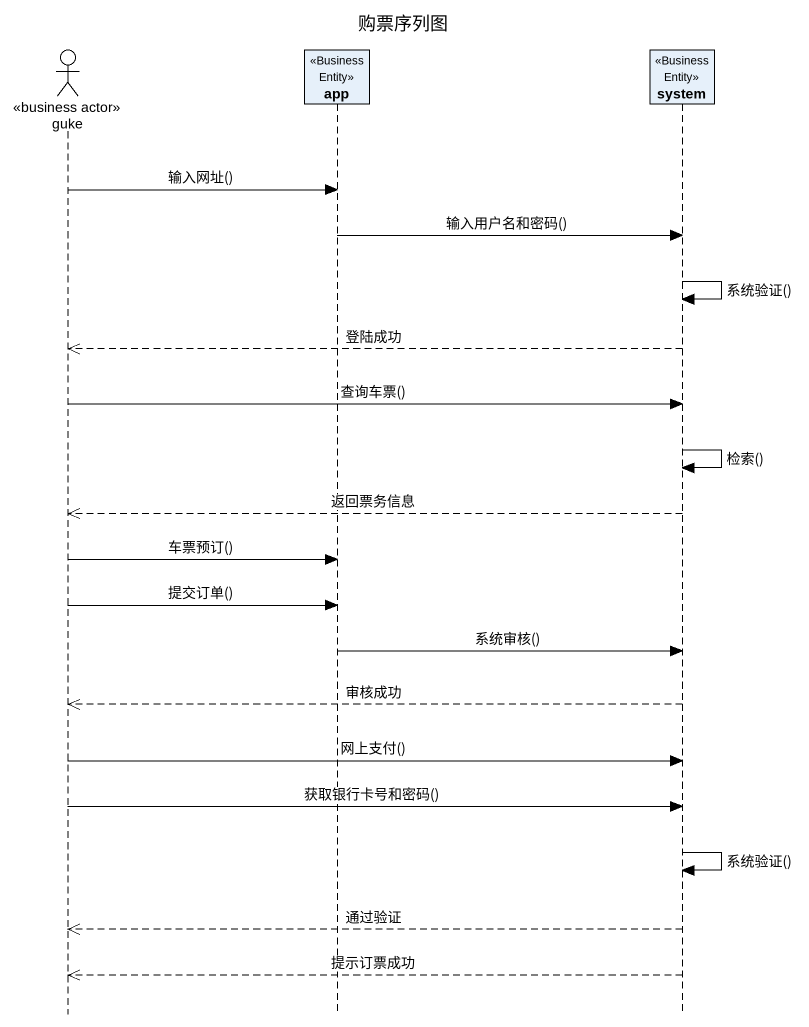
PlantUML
@startuml
title 购票序列图
hide footbox
actor guke <<business actor>>
participant app <<Business Entity>>
participant system <<Business Entity>>

guke -> app : 输入网址()
app -> system : 输入用户名和密码()
system -> system : 系统验证()
system -->> guke : 登陆成功
guke -> system : 查询车票()
system -> system : 检索()
system -->> guke : 返回票务信息
guke -> app : 车票预订()
guke -> app : 提交订单()
app -> system : 系统审核()
system -->> guke : 审核成功
guke -> system : 网上支付()
guke -> system : 获取银行卡号和密码()
system -> system : 系统验证()
system -->> guke : 通过验证
system -->> guke : 提示订票成功
@enduml
